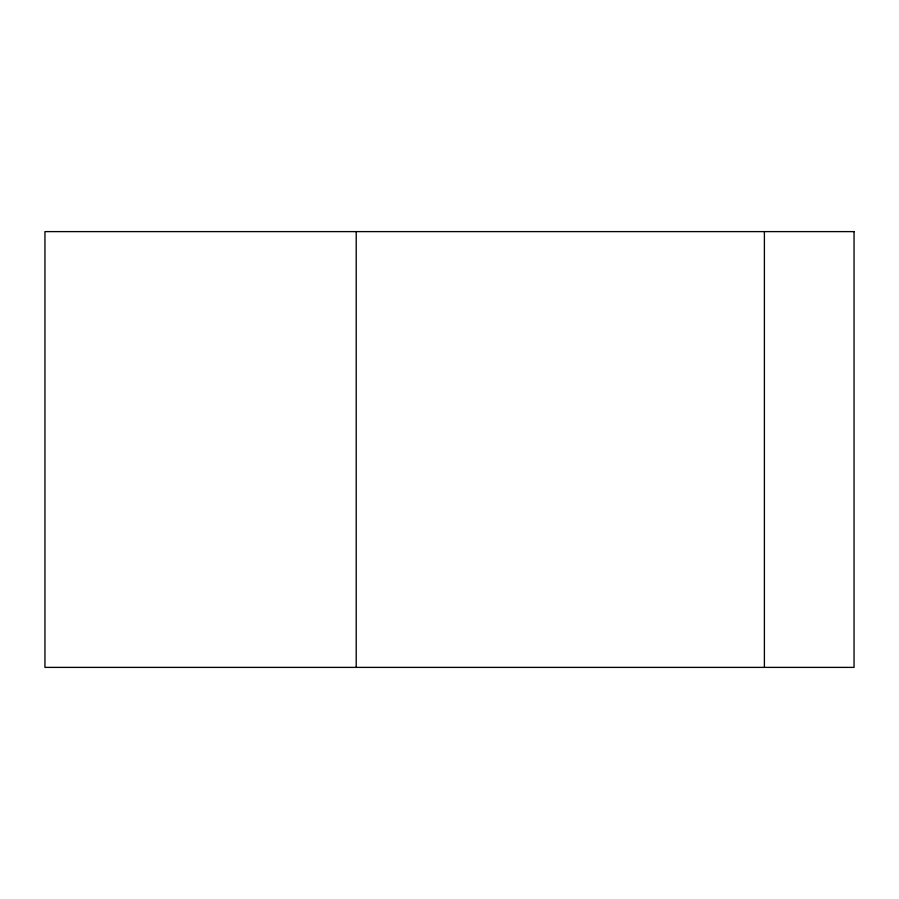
<?xml version="1.0" encoding="UTF-8"?>
<svg xmlns="http://www.w3.org/2000/svg" width="899" height="899" viewBox="0 0 899 899"><rect width="100%" height="100%" fill="white"/><g stroke="black" fill="none" stroke-linecap="round" stroke-linejoin="round"><path stroke-width="1.35" d="M764.397 231.616L764.397 667.384M356.218 231.616L356.218 667.384M854.05 231.616L44.95 231.616L44.95 667.384L854.05 667.384L854.05 231.616"/></g></svg>
